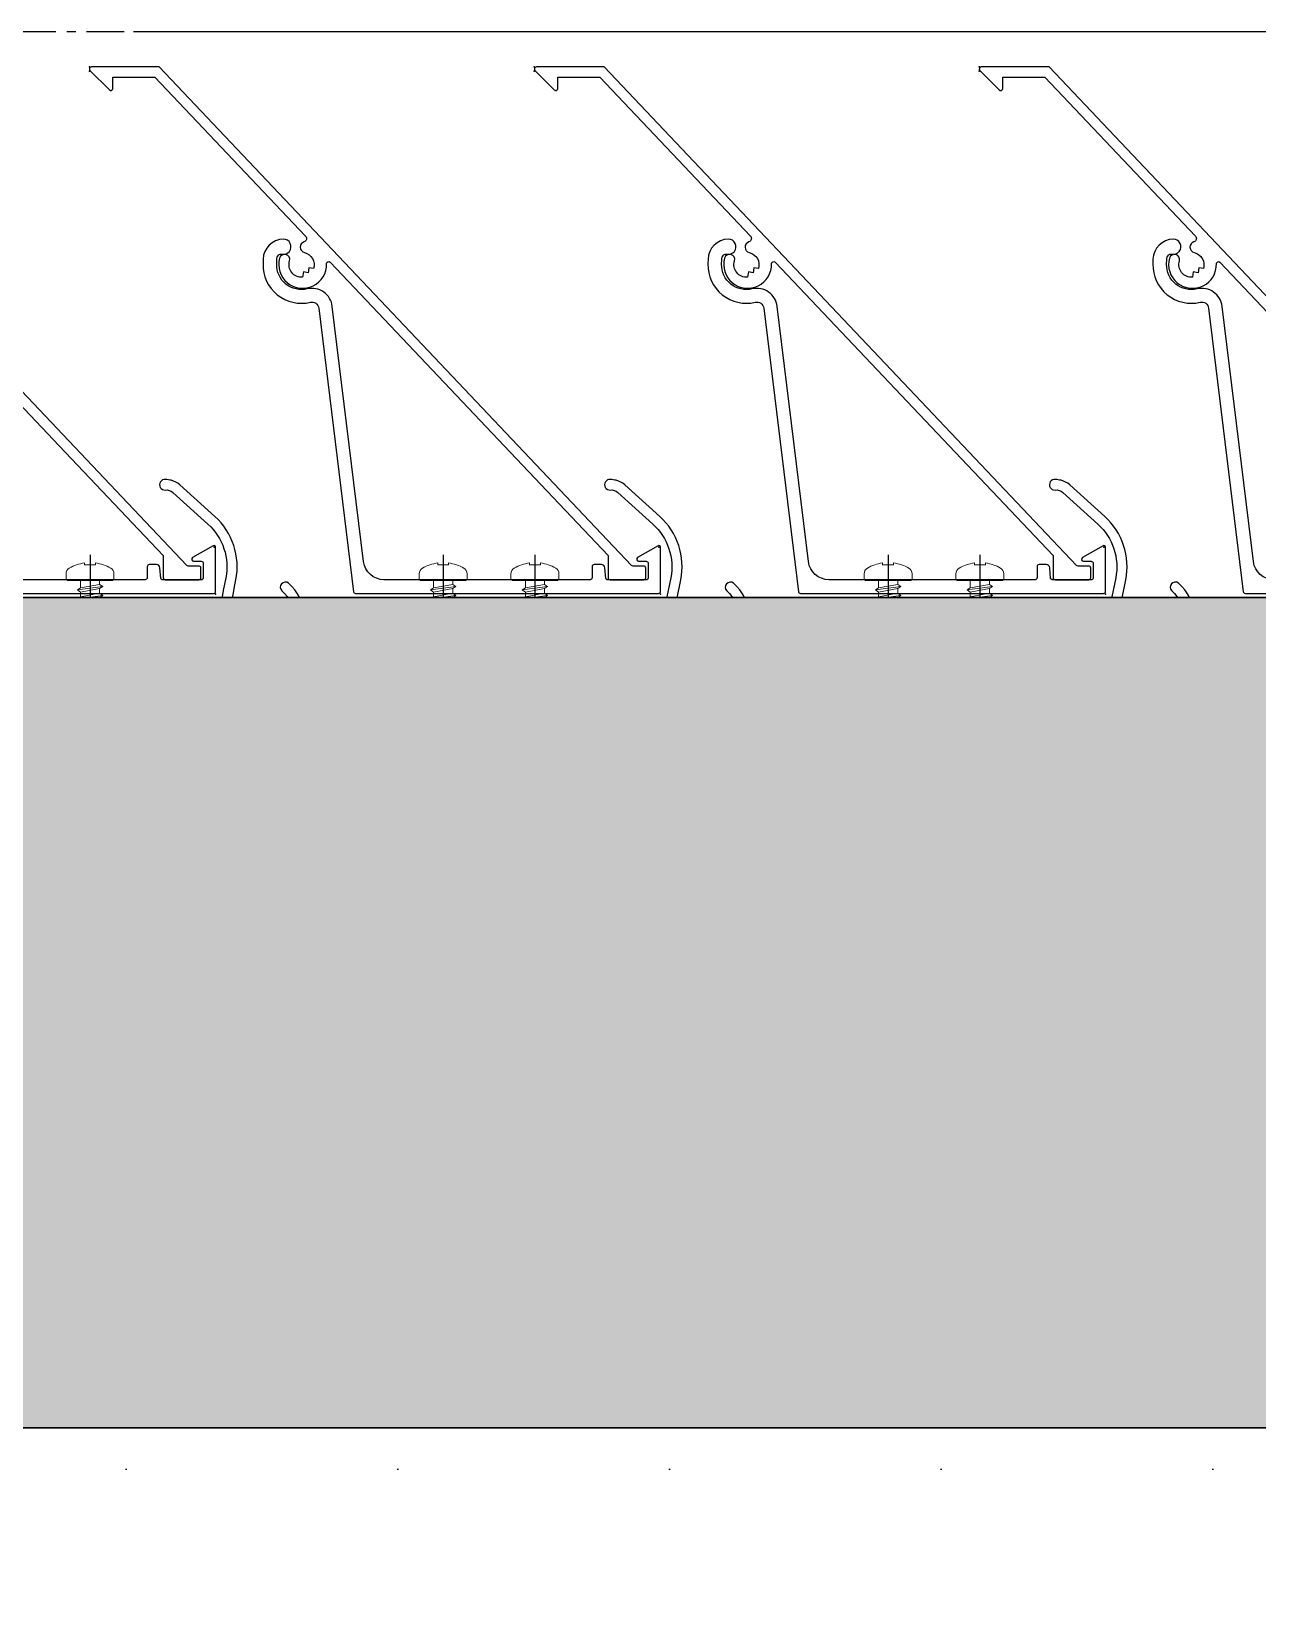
# Model space of a CAD drawing. Header units: millimetres. Extents: x -4391136 to -1798569, y -886572 to -291056.
# Drawn here: x -2452840.2 to -2452661.1, y -383440.3 to -383210.9 of the extents above; entities that cross this region are included whole.
import ezdxf
from ezdxf.enums import TextEntityAlignment as Align

# ---------------------------------------------------------------- set-up
doc = ezdxf.new("R2010")
doc.units = ezdxf.units.MM
doc.set_wipeout_variables(frame=1)
for name, pattern in [('CENTER', [50.800000000000004, 31.75, -6.35, 6.35, -6.35]), ('TA_GL_000.70000', [1.925, 0.7, -0.175, 0.175, -0.175, 0.7]), ('Xref-C-1-PP17-AR-2214-01-B$0$DPA_Grid _ Level 100', [10, 5.5, -1.6, 1.3, -1.6]), ('Xref-C-1-PP17-AR-2214-01-B$0$Hidden', [7.143800000000001, 4.7625, -2.3813])]:
    doc.linetypes.add(name, pattern=pattern)
doc.layers.add('000 - 0_HIDE_OBJ_FRAMING_DEF_DIMS', color=7, linetype='Continuous', plot=False)
doc.layers.add('010 - ASPG_EXTR_DEF_SUB', color=7, linetype='Continuous', plot=False)
for name, color, linetype in [('000 - 0_SYM_DWG_GRID-BUBBLE_MAIN_COLOR_1', 7, 'Continuous'), ('000 - 0_SYM_DWG_GRIDLINE_MAIN_COLOR_251', 7, 'Continuous'), ('000 - GRID', 7, 'CENTER'), ('010 - ASPG_ACCESSORIES_MAIN_COLOR_1', 7, 'Continuous'), ('010 - ASPG_EXTR_MAIN_COLOR_2', 7, 'Continuous'), ('010 - ASPG_FLASHING_HATCH_', 7, 'Continuous'), ('010 - ASPG_FLASHING_MAIN_COLOR_2', 7, 'Continuous'), ('010 - ASPG_FLASHING_MAIN_COLOR_4', 7, 'Continuous'), ('010 - ASPG_FLASHING_WIPEOUT_', 7, 'Continuous'), ('010 - ASPG_FRAMING_MAIN_COLOR_1', 7, 'Continuous'), ('010 - ASPG_FRAMING_MAIN_COLOR_2', 7, 'Continuous'), ('010 - ASPG_FRAMING_SUB_COLOR_2', 7, 'Continuous'), ('010 - ASPG_FRAMING_WIPEOUT_', 7, 'Continuous'), ('_PP-Dim', 7, 'Continuous'), ('BOLT & SCREW', 7, 'Continuous'), ('Center Line', 7, 'CENTER'), ('Xref-C-1-PP17-AR-2214-01-B$0$A-DETL-MBND', 7, 'Xref-C-1-PP17-AR-2214-01-B$0$Hidden')]:
    doc.layers.add(name, color=color, linetype=linetype)
doc.layers.add('12-GRID', color=7, linetype='CENTER', lineweight=13)
doc.layers.add('SCREW', color=7, linetype='Continuous', lineweight=5)
doc.styles.add('Arial', font='arial.ttf', dxfattribs={"height": 1500})
doc.styles.add('TA', font='', dxfattribs={"height": 4.5})
doc.styles.get('TA').set_extended_font_data('Cordia New')

# ---------------------------------------------------------------- blocks, each defined once
blk = doc.blocks.new('*U1277')
at = {"layer": '000 - 0_SYM_DWG_GRIDLINE_MAIN_COLOR_251', "color": 7, "linetype": 'ByBlock', "ltscale": 5}
blk.add_line((29.9999999999998, 0), (-560.4999999999969, 6.311186212045594e-14), dxfattribs=at)
at = {"color": 7, "style": 'TA', "flags": 1}
blk.add_attdef('LOCATION', (5.999999999999999, -6.000000000000001), '', height=4.5, rotation=270, dxfattribs=at)
at = {"layer": '000 - 0_SYM_DWG_GRID-BUBBLE_MAIN_COLOR_1', "color": 7, "style": 'Arial'}
blk.add_attdef('GRID-HEAD', text='', height=4.000000000000002, rotation=179.9999999999913, dxfattribs=at).set_placement((73.74999998541176, -3.552713678800501e-15), align=Align.MIDDLE_CENTER)
blk = doc.blocks.new('W-1-PP17-ENT2_REV00_20260526-152343_LOPF_MAIN_DIMS')
at = {"layer": '000 - GRID', "color": 7, "linetype": 'TA_GL_000.70000', "xscale": 50.00000000000036, "yscale": 50.00000000000036, "zscale": 50.00000000000036, "rotation": 180}
blk.add_blockref('*U1277', (-26525, 5.820766091346741e-11), dxfattribs=at)
blk = doc.blocks.new('W-1-PP17-ENT2_REV00_20260526-152612_EX_LOPF-1')
at = {"layer": '000 - 0_HIDE_OBJ_FRAMING_DEF_DIMS', "color": 7, "linetype": 'Xref-C-1-PP17-AR-2214-01-B$0$DPA_Grid _ Level 100'}
blk.add_line((-29475.61840735516, 4.074536263942719e-10), (7016.002662105951, 4.074536263942719e-10), dxfattribs=at)
at = {"layer": 'Xref-C-1-PP17-AR-2214-01-B$0$A-DETL-MBND', "color": 7}
blk.add_line((-13434.99999984959, -199.9999999986612), (970.0000017015263, -199.9999999986612), dxfattribs=at)
blk = doc.blocks.new('PZG35-9D5')
at = {"layer": 'Center Line', "color": 7}
blk.add_line((1.4210854715202e-14, 3.733653355866409), (1.4210854715202e-14, -10.53404386090006), dxfattribs=at)
at = {"layer": 'SCREW', "color": 7}
for p, q in [((-1.399999999999963, 2.842170943040401e-14), (-1.399999999999963, -1.090192378864657)), ((1.399999999999991, 0), (1.399999999999991, -0.5901923788647139)), ((-1.850000000000009, -1.399999999999977), (1.850000000000037, -0.8999999999999773)), ((-1.850000000000009, -1.399999999999977), (-1.399999999999963, -1.090192378864685)), ((-1.850000000000009, -1.399999999999977), (-1.399999999999963, -1.709807621135297)), ((-1.850000000000009, -2.699999999999989), (1.850000000000037, -2.199999999999989)), ((-1.399999999999963, -1.090192378864685), (1.399999999999991, -0.5901923788646855)), ((-1.399999999999963, -1.709807621135297), (1.399999999999991, -1.209807621135297)), ((-1.399999999999963, -1.709807621135269), (-1.399999999999963, -2.390192378864697)), ((-1.399999999999963, -2.390192378864697), (1.399999999999991, -1.890192378864697)), ((1.850000000000037, -0.8999999999999773), (1.399999999999991, -0.5901923788646855)), ((1.850000000000037, -0.8999999999999773), (1.399999999999991, -1.209807621135297)), ((1.399999999999991, -1.209807621135269), (1.399999999999991, -1.890192378864725)), ((1.850000000000037, -2.199999999999989), (1.399999999999991, -1.890192378864697)), ((1.850000000000037, -2.199999999999989), (1.399999999999991, -2.509807621135309)), ((-1.850000000000009, -2.699999999999989), (-1.399999999999963, -2.390192378864697)), ((-1.850000000000009, -2.699999999999989), (-1.399999999999963, -3.009807621135309)), ((-1.850000000000009, -4), (-1.399999999999963, -3.690192378864708)), ((-1.850000000000009, -4), (-0.9911470940920566, -3.883938796498938)), ((-1.850000000000009, -4), (-1.399999999999963, -4.30980762113532)), ((-1.399999999999963, -3.009807621135309), (1.399999999999991, -2.509807621135309)), ((-1.399999999999963, -3.009807621135309), (-1.399999999999963, -3.690192378864708)), ((-1.399999999999963, -3.690192378864708), (-0.8446989986695002, -3.591031485769975)), ((-1.399999999999963, -4.30980762113532), (-1.184865735341859, -4.271390788160659)), ((-1.399999999999963, -4.309807621135349), (-1.399999999999963, -8.099999999999966)), ((0.5619885887190463, -3.339837273736322), (1.399999999999991, -3.190192378864708)), ((0.7141825614195483, -3.653488843051434), (1.850000000000037, -3.5)), ((0.7141825614195483, -3.932275020881832), (1.399999999999991, -3.80980762113532)), ((0.7141825614195483, -4.612659778611231), (1.399999999999991, -4.49019237886472)), ((1.399999999999991, -2.50980762113528), (1.399999999999991, -3.190192378864708)), ((1.850000000000037, -3.5), (1.399999999999991, -3.190192378864708)), ((1.850000000000037, -3.5), (1.399999999999991, -3.80980762113532)), ((1.399999999999991, -3.809807621135349), (1.399999999999991, -4.490192378864691)), ((1.850000000000037, -4.800000000000011), (1.399999999999991, -4.49019237886472)), ((0.7141825614195483, -4.953488843051389), (1.850000000000037, -4.800000000000011)), ((0.7141825614195483, -5.232275020881843), (1.399999999999991, -5.109807621135332)), ((1.850000000000037, -4.800000000000011), (1.399999999999991, -5.109807621135332)), ((1.399999999999991, -5.109807621135332), (1.399999999999991, -8.099999999999966)), ((1.4210854715202e-14, -9.5), (-1.399999999999963, -8.099999999999966)), ((1.4210854715202e-14, -9.5), (1.399999999999991, -8.099999999999966))]:
    blk.add_line(p, q, dxfattribs=at)
blk.add_lwpolyline([(1.4210854715202e-14, -9.5), (0.7141825614195483, -5.232275020881843), (0.7141825614195483, -3.600899293750615, 0.4176573264866609), (0.4106596181599826, -3.300919979679151, 0.1081021898226624), (-0.8446989986694433, -3.591031485769975), (-1.399999999999991, -4.701675652739141)], format="xyb", dxfattribs=at)
blk = doc.blocks.new('*U3396')
at = {"layer": 'SCREW', "color": 7}
blk.add_lwpolyline([(3.026373332565058, 1.780836269555209, 0.09905967801670053), (0.7999999999999687, 2.546427498927414), (0.7999999999999687, 2.274284095813357), (-0.800000000000054, 2.274284095813357), (-0.800000000000054, 2.546427498927414, 0.09905967801670058), (-3.026373332565143, 1.780836269555209, 0.2665876613401604), (-3.500000000000043, 0.9556546004010897), (-3.500000000000043, 0.1999999999999886, 0.4142135623730938), (-3.300000000000054, 0), (3.299999999999997, 0, 0.4142135623731049), (3.499999999999986, 0.1999999999999886), (3.499999999999957, 0.9556546004010897, 0.2665876613401604)], format="xyb", close=True, dxfattribs=at)
blk.add_blockref('PZG35-9D5', (-1.4210854715202e-14, 0), dxfattribs=at)
blk = doc.blocks.new('*U3399')
at = {"color": 7}
blk.add_point((0, 0), dxfattribs=at)
at = {"layer": '010 - ASPG_ACCESSORIES_MAIN_COLOR_1', "color": 7}
blk.add_lwpolyline([(-39.69999999902211, -0.5999999995172398, 0.4142135623731156), (-39.99999999883585, -0.8999999995638059), (-39.99999999883585, -7.366962144914214, 0.5773502691897371), (-39.65044321701862, -7.568778847059366), (-36.64260295056738, -5.832201459393036, 0.7673269879794871), (-36.78520590183325, -5.299999999645297), (-37.89999999874271, -5.299999999645297, -0.4142135623735732), (-38.19999999902211, -4.999999999656938), (-38.19999999902211, -2.799999999587089, -0.4142135623730951), (-37.99999999883585, -2.59999999951724), (-32.18326623388566, -2.59999999951724, -0.3888787318530097), (-31.98402729420923, -2.782568851142787), (-31.8474567013327, -4.343577870872468, 0.3888787318530089), (-31.34935935237445, -4.799999999528882), (-30.29999999911524, -4.799999999528882, 0.4142135623732408), (-29.99999999883585, -4.499999999540523), (-29.99999999883585, -2.899999999505599, -0.4142135623731785), (-29.69999999902211, -2.59999999951724), (0.4107479506637901, -2.59999999951724, -0.3789692262628873), (3.38851808081381, -5.235465979035143), (7.952927200356498, -42.5207682372482, 0.4465929586642906), (11.6177961837966, -45.07649022702281, -0.4898018444424612), (16.07846395508386, -48.68238816667036), (16.06490363762714, -49.36225294566866, -0.1824796859550777), (15.80227640201338, -50.01801436272836, -0.2679491924113072), (15.32539491611533, -50.16829426406803, 1.122114645179816), (15.09990952932276, -52.3421093734276, 0.4050039718497206), (18.0645059288945, -49.40213623346681), (18.07806624681689, -48.72227145435209, 0.4898054953707174), (11.15966573380865, -43.12966807454978, -0.4465970485362636), (9.938031048281118, -42.27776159492242), (4.866356541635469, -0.8481197821154633, 0.3641755342157969), (4.570876519894227, -0.5999999995172398)], format="xyb", close=True, dxfattribs=at)
at = {"layer": '010 - ASPG_EXTR_DEF_SUB', "color": 7}
for p in [(-39.99999999883585, -0.4999999995172402), (43.44495566345738, -76.89999999944341), (43.44495566345738, -77.49999999954052)]:
    blk.add_point(p, dxfattribs=at)
at = {"layer": '010 - ASPG_EXTR_MAIN_COLOR_2', "color": 7}
blk.add_lwpolyline([(11.37409105408005, -48.15170148877115), (11.47245816211216, -47.43577758665815), (12.17779493960552, -47.55667202338264), (12.29266474000178, -46.78670596401826, -0.5355375090189683), (14.1918134491425, -49.16870282323253, 0.9915718169393263), (15.66379558271728, -49.57599316951273, 1.157025413028558), (8.792231505503878, -48.77291728999153, -0.6885576205791355), (8.274611146422103, -48.98797988444021), (-17.14292736421339, -22.16859813180672), (-32.34153279638849, -6.131750148785431), (-32.34153279638849, -2.899999981694054, 0.4143115081626392), (-32.64163311407901, -2.59999999951724), (-37.54163311352022, -2.59999999951724, 0.4141156188887998), (-37.84153278893791, -2.899999981635847), (-37.84153278893791, -4.299999988411218, 0.4142135623731781), (-37.54153279098682, -4.599999986478724), (-35.98884801496752, -4.599999986478724, -0.205894629290155), (-35.77110154624097, -4.693635078269653), (33.22969053988345, -77.49999999954052), (43.14495566324331, -77.49999999954052, 0.6681786376628355), (43.35708769806661, -76.98786796536915), (40.5215537941549, -74.1523340573247, 0.6681786381757795), (40.00942175951786, -74.36446609156592), (40.00942175951786, -75.99999999802712), (33.87471885257401, -75.99999999802712), (11.86384030175395, -52.7751643466243, -0.5583539238224016), (12.08261241135187, -51.95244935475676, 0.7662751832817146), (12.03674733010121, -50.39291741001107, -0.4385828234445206), (10.70630855322815, -48.05207626283555)], format="xyb", close=True, dxfattribs=at)
at = {"layer": 'SCREW', "color": 7, "rotation": 180}
for p in [(-21.64901723782532, -2.499999999924694), (-8.237076249206439, -2.499999999924694)]:
    blk.add_blockref('*U3396', p, dxfattribs=at)
blk = doc.blocks.new('*U2778')
at = {"color": 7}
blk.add_wipeout([(1380.0000000029763, 4.000000001456783), (60.00000000297587, 4.000000000000455), (60.00000000297587, 69.30000000000018), (1380.0000000029763, 69.30000000145697)], dxfattribs=at).dxf.layer = '010 - ASPG_FRAMING_WIPEOUT_'
at = {"layer": '010 - ASPG_FRAMING_MAIN_COLOR_2', "color": 7}
blk.add_lwpolyline([(1350.00000000414, 69.3000000014566), (90.00000000181171, 69.3), (90.00000000181171, 6), (1350.00000000414, 6.000000001456584)], close=True, dxfattribs=at)
at = {"layer": '010 - ASPG_FRAMING_SUB_COLOR_2', "color": 7}
for points in [[(1380.000000002976, 4.000000001456584), (60.00000000297587, 4), (60.00000000297587, 69.3), (1380.000000002976, 69.3000000014566)], [(60.00000000297587, 2.000000000715772), (60.00000000297587, 4), (1380.000000002976, 4.000000001456584), (1380.000000002976, 2.000000002172357)]]:
    blk.add_lwpolyline(points, close=True, dxfattribs=at)
at = {"color": 7, "xscale": -1, "rotation": 180}
for p in [(1066.770309460117, 69.3), (1131.770309460117, 69.3), (1196.770309460117, 69.3), (1261.770309460117, 69.3)]:
    blk.add_blockref('*U3399', p, dxfattribs=at)
blk = doc.blocks.new('*U1988')
at = {"color": 7}
blk.add_wipeout([(-1491.052723732777, 0), (1488.9472762672228, 0), (1488.9472762672228, 119.92499999998836), (-1491.052723732777, 119.92499999998836)], dxfattribs=at).dxf.layer = '010 - ASPG_FRAMING_WIPEOUT_'
at = {"layer": '010 - ASPG_FRAMING_MAIN_COLOR_1', "color": 7}
for p, q in [((-1491.052723732777, 10.38499999998021), (1488.947276267223, 10.38499999998021)), ((-1491.052723732733, 5.309999999997672), (1488.947276267223, 5.309999999997672)), ((-1491.052723732748, 0), (1488.947276267223, 0))]:
    blk.add_line(p, q, dxfattribs=at)
blk = doc.blocks.new('W-1-PP17-ENT2_REV00_20260528-225335_ASPG_UPPF')
at = {"color": 7, "xscale": -1}
blk.add_blockref('*U2778', (-4435, -152.0000000032596), dxfattribs=at)
at = {"color": 7, "rotation": 180}
blk.add_blockref('*U1988', (-4439, -200.0000000032596), dxfattribs=at)
blk = doc.blocks.new('*U3395')
at = {"layer": '12-GRID', "color": 7, "linetype": 'CENTER'}
for p, q in [((5.684341886080801e-14, -6.200000000000029), (5.684341886080801e-14, 2.200000000000029)), ((-4.199999999999973, -2), (4.200000000000085, -2))]:
    blk.add_line(p, q, dxfattribs=at)
at = {"layer": 'BOLT & SCREW', "color": 7}
for p, q in [((-0.553537628269381, -1.771128018217196), (-1.767499999999847, -1.558125000000442)), ((-0.553537628269381, -2.228871981782805), (-1.767500000000483, -2.441875000000354)), ((-0.4577439635652332, -1.771128018217196), (-0.8837500000000146, -1.558125000000442)), ((-0.4577439635652332, -2.228871981782805), (-0.8837500000000146, -2.441875000000354)), ((-0.2288719817826677, -1.446462371730204), (-0.4418749999998197, -0.2325000000002947)), ((-0.2288719817826677, -1.542256036434869), (-0.4418749999998197, -1.116250000000048)), ((0.2288719817822642, -1.446462371730562), (0.4418749999996946, -0.2324999999999764)), ((0.2288719817822642, -1.542256036434869), (0.4418749999996946, -1.116250000000048)), ((0.4577439635647103, -1.771128018217196), (0.8837499999994917, -1.558125000000442)), ((0.4577439635647103, -2.228871981782805), (0.8837500000001283, -2.441874999999877)), ((0.5535376282692559, -1.771128018217196), (1.767500000000001, -1.558125000000124)), ((0.5535376282692559, -2.228871981782805), (1.767500000000001, -2.441874999999877)), ((-0.2288719817826677, -2.457743963565131), (-0.4418749999998197, -2.883750000000271)), ((-0.2288719817821107, -2.553537628269438), (-0.4418749999998197, -3.767500000000023)), ((0.4418749999996946, -2.883750000000271), (0.2288719817829008, -2.457743963565131)), ((0.2288719817829008, -2.553537628269438), (0.4418749999999732, -3.767500000000023))]:
    blk.add_line(p, q, dxfattribs=at)
for points in [[(-1.767500000000006, -1.558125000000442), (-0.8837500000001342, -1.558125000000442, 0.4142135623730394), (-0.4418749999998197, -1.116250000000048), (-0.4418749999998197, -0.2325000000002947), (0.4418749999996946, -0.2324999999999764), (0.4418749999996946, -1.116250000000048, 0.4142135623731505), (0.8837500000000089, -1.558125000000442), (1.76750000000012, -1.558125000000124), (1.76750000000012, -2.441874999999877), (0.8837500000000089, -2.441874999999877, 0.414213562373095), (0.4418749999996946, -2.883750000000271), (0.4418749999999732, -3.767500000000023), (-0.4418749999998197, -3.767500000000023), (-0.4418749999998197, -2.883750000000271, 0.4142135623730397), (-0.8837500000001342, -2.441875000000354), (-1.767500000000483, -2.441875000000354)], [(0.2288719817829008, -2.457743963565131, -0.414213562373095), (0.4577439635645909, -2.228871981782805), (0.5535376282692559, -2.228871981782805), (0.5535376282692559, -1.771128018217196), (0.4577439635645909, -1.771128018217196, -0.4142135623730951), (0.228871981782105, -1.542256036434869), (0.228871981782105, -1.446462371730562), (-0.2288719817826677, -1.446462371730204), (-0.2288719817826677, -1.542256036434869, -0.4142135623730951), (-0.4577439635649944, -1.771128018217196), (-0.553537628269381, -1.771128018217196), (-0.553537628269381, -2.228871981782805), (-0.4577439635649944, -2.228871981782805, -0.4142135623730951), (-0.2288719817826677, -2.457743963565131), (-0.2288719817822698, -2.553537628269438), (0.2288719817829008, -2.553537628269438)]]:
    blk.add_lwpolyline(points, format="xyb", close=True, dxfattribs=at)
blk.add_circle((5.684341886080801e-14, -2), 3.5, dxfattribs=at)
blk = doc.blocks.new('*U3047')
at = {"layer": '010 - ASPG_EXTR_DEF_SUB', "color": 7}
for p in [(975, -1.877964450613945e-10), (1040, -2.003162080654874e-10), (1105, -2.128359710695804e-10)]:
    blk.add_point(p, dxfattribs=at)
at = {"layer": '010 - ASPG_EXTR_MAIN_COLOR_2', "color": 7}
for points in [[(920.561955856625, 33.06505110446531, 0.07704788012868193), (953.7415275620297, 68.43644483812321, -0.2476739044870795), (953.9891886156984, 68.567140371247), (955.9840893819928, 68.567140371247, -0.04413111325910057), (956.4728248161264, 68.50458020216254, -0.1258462906385483), (958.9636769010685, 67.20642238185908, -0.09885145914925667), (959.8173400671221, 66.03380806522844, -0.2058282691334744), (959.7936664214358, 61.20460651104739, -0.1151163694662807), (956.3683241284452, 57.18072180560492, 0.822373071447778), (957.4550462905318, 56.10392398619959, 0.109184526549196), (961.1486009340733, 60.55948756873775, 0.2083234795678962), (961.1894268463366, 66.64026457490334, 0.1005277992320483), (959.9723091390915, 68.31671042164024, 0.1451157280627245), (956.2923091310076, 70.06714037130521), (940.7587749278173, 70.06714037130521, 0.4336592857269459)], [(1146.352110221051, 67.62217621303533, -0.04582868044492008), (1127.783822288737, 45.76076047345667, -0.5604921351226578), (1127.287505356129, 45.88571992111063, 0.3178599151680848), (1124.211911419872, 48.23749049504657, 0.9532878111822051), (1124.082072678953, 46.71593409545856, -2.423003988231831), (1122.258069522213, 44.89173717525226, 0.9523147976297285), (1120.736344682053, 44.76348824824343, 0.3008214087947553), (1122.889874737244, 41.75529025421382, -0.5604921351218277), (1122.983518406749, 41.25212405484307, -0.01942473842078824), (1113.623925091699, 33.46052617034546, -0.5525007933269362), (1113.147498584818, 33.63667257964515, 0.3444609008774969), (1109.989498805255, 36.29767865974826, 0.9520149233436535), (1109.86157765612, 34.77593409545624, -2.42318646531747), (1108.037574998569, 32.95193143755567, 0.9520149233867892), (1106.515830433927, 32.82401028871207, 0.2853998218446234), (1108.493024077732, 29.88851448255262, -0.5533776808031501), (1108.562908510212, 29.3849656623406, 0.03067395406819984), (1093.463012880646, 15.05729964534656, 0.4171002255848137), (1094.114368729759, 5.272964204972581, 0.9355530918984264), (1095.096664154902, 6.406584819507756, -0.4344100119147308), (1094.803354519885, 14.29476617464933, -0.01499848524836865), (1101.920564806089, 21.4545541916941, -0.7383485292466446), (1104.917139344383, 19.76412730293485, 0.004917316774645771), (1101.806699985173, 4.80386410620666, 0.2636109069979271), (1104.880209933501, -4.460317215221963), (1109.995733695105, -9.084236265081941, 0.1258843890439943), (1111.267761250492, -9.75378296440796, 0.04427494949630078), (1112.089544059709, -9.866966023206274, 1.107654826573523), (1112.125459210947, -8.331805701755016, -0.2155958426847688), (1111.023226659279, -7.991025417091819), (1105.886052070651, -3.347536196446541, -0.2636109069978752), (1103.278225447517, 4.512981288387877, -0.004854851929905817), (1106.34138361644, 19.25507699979606, 0.2339601468136614), (1105.815442486666, 21.95487343801322, -0.2408104543272742), (1105.710313410033, 24.90310810665504, -0.1041570884704408), (1105.784604869317, 25.00194829797509), (1107.99301963998, 26.93374890841913, -0.2290212912668875), (1110.700679264031, 26.88725557005635, -0.3817208427142056), (1115.273619593587, 9.06909841737614, 0.9773819303748196), (1116.620311295614, 8.407760736203258, 0.3611050424324235), (1112.408162182663, 27.50327562536948, -0.4961260631527202), (1112.442922529299, 30.68812541723854, 0.003188108562510474), (1114.055809630081, 31.90200527398518, -0.00282652430436861), (1115.561955856625, 33.06505110442775, 0.07704788012868193), (1148.74152756203, 68.43644483808565, -0.2476739044870795)]]:
    blk.add_lwpolyline(points, format="xyb", dxfattribs=at)
for points in [[(1005.758774927817, 70.0671403712927, 0.4336592857269459), (1005.459426756948, 69.74737493494605), (1005.841377865057, 63.96271307485723, 0.0820690263538202), (1005.86365129333, 63.86745857015332, 0.7206537881255028), (1007.329086504877, 63.97254170022053, 0.07922428198988747), (1007.337783531286, 64.06661670508176), (1007.068773226347, 68.14078645616384, -0.4336592857264138), (1007.467904121149, 68.56714037123449), (1015.861192987766, 68.5671403712927, -0.6073848710044985), (1016.352110221051, 67.62217621306037, -0.04582868044492008), (997.7838222887367, 45.76076047348171, -0.5604921351226578), (997.2875053561293, 45.88571992113567, 0.3178599151680848), (994.2119114198722, 48.23749049507161, 0.9532878111822051), (994.0820726789534, 46.7159340954836, -2.423003988231831), (992.2580695222132, 44.8917371752773, 0.9523147976297285), (990.7363446820527, 44.76348824826847, 0.3008214087947553), (992.8898747372441, 41.75529025423886, -0.5604921351218277), (992.9835184067488, 41.2521240548681, -0.01942473842078824), (983.6239250916988, 33.4605261703705, -0.5525007933269362), (983.1474985848181, 33.63667257967019, 0.3444609008774969), (979.9894988052547, 36.2976786597733, 0.9520149233436535), (979.8615776561201, 34.77593409548128, -2.42318646531747), (978.0375749985687, 32.95193143758071, 0.9520149233867892), (976.5158304339275, 32.82401028873711, 0.2853998218446234), (978.4930240777321, 29.88851448257766, -0.5533776808031501), (978.5629085102119, 29.38496566236564, 0.03067395406819984), (963.4630128806457, 15.0572996453716, 0.4171002255848137), (964.114368729759, 5.272964204997621, 0.9355530918984264), (965.0966641549021, 6.406584819532796, -0.4344100119147308), (964.803354519885, 14.29476617467436, -0.01499848524836865), (971.9205648060888, 21.45455419171914, -0.7383485292466446), (974.917139344383, 19.76412730295989, 0.004917316774645771), (971.8066999851726, 4.8038641062317, 0.2636109069979271), (974.8802099335007, -4.460317215196923), (979.9957336951047, -9.084236265056902, 0.1258843890439943), (981.2677612504922, -9.753782964382921, 0.04427494949630078), (982.0895440597087, -9.866966023181234, 1.107654826573523), (982.1254592109472, -8.331805701729976, -0.2155958426847688), (981.0232266592793, -7.99102541706678), (975.8860520706512, -3.347536196421501, -0.2636109069978752), (973.2782254475169, 4.512981288412917, -0.004854851929905817), (976.34138361644, 19.2550769998211, 0.2339601468136614), (975.8154424866661, 21.95487343803826, -0.2408104543272742), (975.7103134100325, 24.90310810668008, -0.1041570884704408), (975.7846048693173, 25.00194829800013), (977.99301963998, 26.93374890844417, -0.2290212912668875), (980.7006792640314, 26.88725557008139, -0.3817208427142056), (985.2736195935868, 9.069098417401179, 0.9773819303748196), (986.6203112956136, 8.407760736228298, 0.3611050424324235), (982.4081621826626, 27.50327562539452, -0.4961260631527202), (982.4429225292988, 30.68812541726358, 0.003188108562510474), (984.0558096300811, 31.90200527401022, -0.00282652430436861), (985.561955856625, 33.06505110445279, 0.07704788012868193), (1018.74152756203, 68.43644483811069, -0.2476739044870795), (1018.989188615698, 68.56714037123449), (1020.984089381993, 68.56714037123449, -0.04413111325910057), (1021.472824816126, 68.50458020215002, -0.1258462906385483), (1023.963676901069, 67.20642238184656, -0.09885145914925667), (1024.817340067122, 66.03380806521592, -0.2058282691334744), (1024.793666421436, 61.20460651103487, -0.1151163694662807), (1021.368324128445, 57.1807218055924, 0.822373071447778), (1022.455046290532, 56.10392398618707, 0.109184526549196), (1026.148600934073, 60.55948756872523, 0.2083234795678962), (1026.189426846337, 66.64026457489082, 0.1005277992320483), (1024.972309139092, 68.31671042162772, 0.1451157280627245), (1021.292309131008, 70.0671403712927)], [(1070.758774927817, 70.06714037128017, 0.4336592857269459), (1070.459426756948, 69.74737493493353), (1070.841377865057, 63.96271307484471, 0.0820690263538202), (1070.86365129333, 63.8674585701408, 0.7206537881255028), (1072.329086504877, 63.97254170020801, 0.07922428198988747), (1072.337783531286, 64.06661670506924), (1072.068773226347, 68.14078645615132, -0.4336592857264138), (1072.467904121149, 68.56714037122197), (1080.861192987766, 68.56714037128017, -0.6073848710044985), (1081.352110221051, 67.62217621304785, -0.04582868044492008), (1062.783822288737, 45.76076047346919, -0.5604921351226578), (1062.287505356129, 45.88571992112315, 0.3178599151680848), (1059.211911419872, 48.23749049505909, 0.9532878111822051), (1059.082072678953, 46.71593409547108, -2.423003988231831), (1057.258069522213, 44.89173717526478, 0.9523147976297285), (1055.736344682053, 44.76348824825595, 0.3008214087947553), (1057.889874737244, 41.75529025422634, -0.5604921351218277), (1057.983518406749, 41.25212405485559, -0.01942473842078824), (1048.623925091699, 33.46052617035798, -0.5525007933269362), (1048.147498584818, 33.63667257965767, 0.3444609008774969), (1044.989498805255, 36.29767865976078, 0.9520149233436535), (1044.86157765612, 34.77593409546876, -2.42318646531747), (1043.037574998569, 32.95193143756819, 0.9520149233867892), (1041.515830433927, 32.82401028872459, 0.2853998218446234), (1043.493024077732, 29.88851448256514, -0.5533776808031501), (1043.562908510212, 29.38496566235312, 0.03067395406819984), (1028.463012880646, 15.05729964535908, 0.4171002255848137), (1029.114368729759, 5.272964204985101, 0.9355530918984264), (1030.096664154902, 6.406584819520276, -0.4344100119147308), (1029.803354519885, 14.29476617466185, -0.01499848524836865), (1036.920564806089, 21.45455419170662, -0.7383485292466446), (1039.917139344383, 19.76412730294737, 0.004917316774645771), (1036.806699985173, 4.80386410621918, 0.2636109069979271), (1039.880209933501, -4.460317215209443), (1044.995733695105, -9.084236265069421, 0.1258843890439943), (1046.267761250492, -9.753782964395441, 0.04427494949630078), (1047.089544059709, -9.866966023193754, 1.107654826573523), (1047.125459210947, -8.331805701742496, -0.2155958426847688), (1046.023226659279, -7.9910254170793), (1040.886052070651, -3.347536196434021, -0.2636109069978752), (1038.278225447517, 4.512981288400397, -0.004854851929905817), (1041.34138361644, 19.25507699980858, 0.2339601468136614), (1040.815442486666, 21.95487343802574, -0.2408104543272742), (1040.710313410033, 24.90310810666756, -0.1041570884704408), (1040.784604869317, 25.00194829798761), (1042.99301963998, 26.93374890843165, -0.2290212912668875), (1045.700679264031, 26.88725557006887, -0.3817208427142056), (1050.273619593587, 9.069098417388659, 0.9773819303748196), (1051.620311295614, 8.407760736215778, 0.3611050424324235), (1047.408162182663, 27.503275625382, -0.4961260631527202), (1047.442922529299, 30.68812541725106, 0.003188108562510474), (1049.055809630081, 31.9020052739977, -0.00282652430436861), (1050.561955856625, 33.06505110444027, 0.07704788012868193), (1083.74152756203, 68.43644483809817, -0.2476739044870795), (1083.989188615698, 68.56714037122197), (1085.984089381993, 68.56714037122197, -0.04413111325910057), (1086.472824816126, 68.5045802021375, -0.1258462906385483), (1088.963676901069, 67.20642238183405, -0.09885145914925667), (1089.817340067122, 66.0338080652034, -0.2058282691334744), (1089.793666421436, 61.20460651102235, -0.1151163694662807), (1086.368324128445, 57.18072180557988, 0.822373071447778), (1087.455046290532, 56.10392398617455, 0.109184526549196), (1091.148600934073, 60.55948756871271, 0.2083234795678962), (1091.189426846337, 66.6402645748783, 0.1005277992320483), (1089.972309139092, 68.3167104216152, 0.1451157280627245), (1086.292309131008, 70.06714037128017)]]:
    blk.add_lwpolyline(points, format="xyb", close=True, dxfattribs=at)
at = {"color": 7, "rotation": 179.999999999989}
for p in [(994.0868637450039, 42.88714037124147), (1059.086863745004, 42.88714037122895), (1124.086863745004, 42.88714037121643), (979.8663687226363, 30.94714037123914), (1044.866368722636, 30.94714037122662), (1109.866368722636, 30.9471403712141)]:
    blk.add_blockref('*U3395', p, dxfattribs=at)
blk = doc.blocks.new('*U3469')
at = {"color": 7}
blk.add_wipeout([(0, -52.000000000100044), (2999.9999996952783, -52.000000000100044), (2999.9999996952783, -298.0000000000382), (0, -298.0000000000382)], dxfattribs=at).dxf.layer = '010 - ASPG_FLASHING_WIPEOUT_'
at = {"layer": '010 - ASPG_FLASHING_HATCH_'}
h = blk.add_hatch(dxfattribs=at)
h.set_pattern_fill('DOTS', scale=0.5)
h.set_pattern_definition([(0, (0, 0), (19.84375, 39.6875), [0, -39.6875])])
h.paths.add_polyline_path([(0, -52), (2999.999999695458, -52), (2999.999999695458, -298.0000000000582), (1.094595811626965e-16, -298.0000000000582)])
at = {"layer": '010 - ASPG_FLASHING_MAIN_COLOR_2', "color": 7}
blk.add_lwpolyline([(0, -52), (2999.999999695458, -52), (2999.999999695458, -298.0000000000582), (1.094595811626965e-16, -298.0000000000582)], close=True, dxfattribs=at)
at = {"color": 7}
blk.add_wipeout([(0, 69.29999999994834), (2999.9999996952783, 69.29999999994834), (2999.9999996952783, -51.99999999999727), (0, -51.99999999999727)], dxfattribs=at).dxf.layer = '010 - ASPG_FLASHING_WIPEOUT_'
at = {"layer": '010 - ASPG_FLASHING_HATCH_'}
h = blk.add_hatch(dxfattribs=at)
h.set_pattern_fill('DOTS', scale=0.1)
h.set_pattern_definition([(0, (0, 0), (3.96875, 7.9375), [0, -7.9375])])
h.paths.add_polyline_path([(-2.8421709430404e-14, 69.29999999999998), (2999.999999695458, 69.29999999999998), (2999.999999695458, -52.00000000000001), (3.155443620884047e-30, -52.00000000000001)])
at = {"layer": '010 - ASPG_FLASHING_MAIN_COLOR_4', "color": 7}
blk.add_lwpolyline([(-2.8421709430404e-14, 69.29999999999998), (2999.999999695458, 69.29999999999998), (2999.999999695458, -52.00000000000001), (3.155443620884047e-30, -52.00000000000001)], close=True, dxfattribs=at)

msp = doc.modelspace()

# ---------------------------------------------------------------- block references
at = {"layer": '_PP-Dim', "color": 7}
msp.add_blockref('W-1-PP17-ENT2_REV00_20260526-152343_LOPF_MAIN_DIMS', (-2447156.514610203, -383210.8748381315), dxfattribs=at)

# ---------------------------------------------------------------- next in the draw order: block references
at = {"color": 7}
msp.add_blockref('W-1-PP17-ENT2_REV00_20260528-225335_ASPG_UPPF', (-2447156.514610203, -383210.8748381315), dxfattribs=at)

# ---------------------------------------------------------------- next in the draw order: block references
at = {"color": 7, "rotation": 180}
msp.add_blockref('*U3047', (-2451708.51795752, -383286.2078759898), dxfattribs=at)

# ---------------------------------------------------------------- next in the draw order: block references
at = {"layer": '_PP-Dim', "color": 7}
msp.add_blockref('W-1-PP17-ENT2_REV00_20260526-152612_EX_LOPF-1', (-2447156.514610203, -383210.8748381315), dxfattribs=at)

# ---------------------------------------------------------------- next in the draw order: block references
at = {"color": 7}
msp.add_blockref('*U3469', (-2453090.964855656, -383362.8748381348), dxfattribs=at)

doc.saveas('drawing.dxf')
